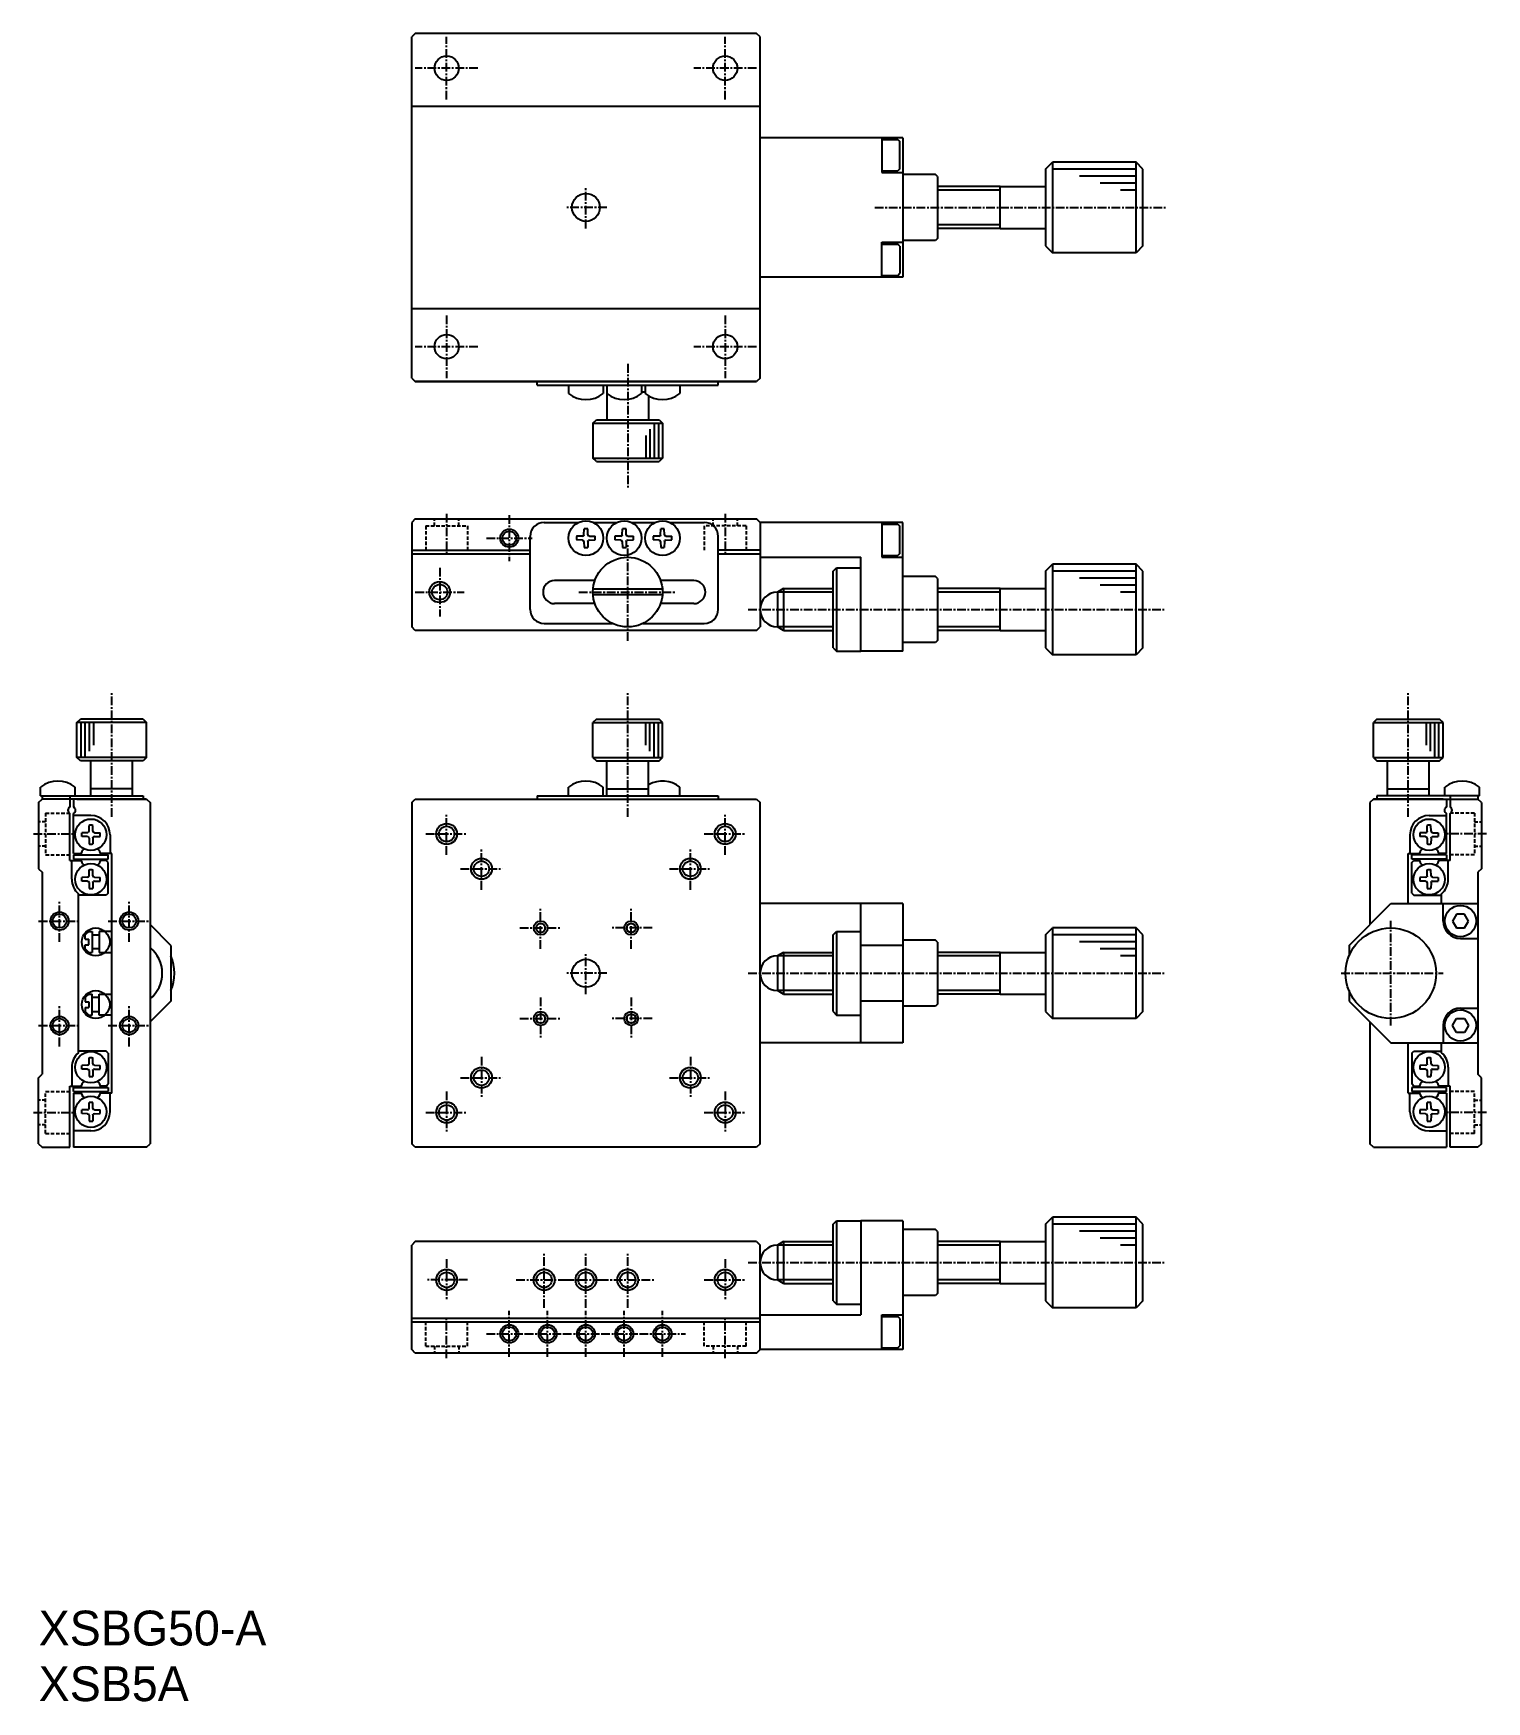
# Model space of a CAD drawing. Extents: x 61 to 270, y 44 to 284.
import ezdxf

# ---------------------------------------------------------------- set-up
doc = ezdxf.new("R2010")
doc.units = 0
doc.linetypes.add('CENTER', pattern=[2, 1.25, -0.25, 0.25, -0.25])
doc.linetypes.add('DASHED', pattern=[0.75, 0.5, -0.25])
doc.layers.get('0').update_dxf_attribs({"linetype": 'CONTINUOUS'})
for name, color, linetype in [('001', 7, 'CONTINUOUS'), ('003', 7, 'CONTINUOUS'), ('006', 7, 'CONTINUOUS'), ('008', 7, 'CONTINUOUS'), ('CENTER', 1, 'CENTER')]:
    doc.layers.add(name, color=color, linetype=linetype)

msp = doc.modelspace()

# ---------------------------------------------------------------- linework, layer by layer
at = {"color": 3, "linetype": 'CONTINUOUS'}
for p, q in [((219.61, 264.45), (207.61, 264.45)), ((200.11, 261.45), (191.11, 261.45)), ((219.61, 263.45), (211.49, 263.45)), ((219.61, 262.45), (214.44, 262.45)), ((219.61, 261.45), (217.37, 261.45)), ((200.11, 256.45), (191.11, 256.45)), ((141.61, 227.95), (151.61, 227.95)), ((150.41, 227.95), (150.41, 222.95)), ((151.01, 227.95), (151.01, 222.95)), ((149.21, 226.22), (149.21, 222.95)), ((149.81, 227.09), (149.81, 222.95)), ((141.61, 222.95), (151.61, 222.95)), ((219.61, 206.71), (207.61, 206.71)), ((176.11, 203.71), (168.11, 203.71)), ((200.11, 203.71), (191.11, 203.71)), ((219.61, 205.71), (211.49, 205.71)), ((219.61, 204.71), (214.44, 204.71)), ((219.61, 203.71), (217.37, 203.71)), ((176.11, 198.71), (168.11, 198.71)), ((200.11, 198.71), (191.11, 198.71)), ((77.52, 184.97), (67.52, 184.97)), ((68.12, 179.97), (68.12, 184.97)), ((68.72, 179.97), (68.72, 184.97)), ((69.32, 180.84), (69.32, 184.97)), ((69.92, 181.71), (69.92, 184.97)), ((141.61, 184.97), (151.61, 184.97)), ((149.21, 181.71), (149.21, 184.97)), ((149.81, 180.84), (149.81, 184.97)), ((150.41, 179.97), (150.41, 184.97)), ((151.01, 179.97), (151.01, 184.97)), ((253.7, 184.97), (263.7, 184.97)), ((261.3, 181.71), (261.3, 184.97)), ((261.9, 180.84), (261.9, 184.97)), ((262.5, 179.97), (262.5, 184.97)), ((263.1, 179.97), (263.1, 184.97)), ((77.52, 179.97), (67.52, 179.97)), ((141.61, 179.97), (151.61, 179.97)), ((253.7, 179.97), (263.7, 179.97)), ((219.61, 154.47), (207.61, 154.47)), ((219.61, 153.47), (211.49, 153.47)), ((176.11, 151.47), (168.11, 151.47)), ((200.11, 151.47), (191.11, 151.47)), ((219.61, 152.47), (214.44, 152.47)), ((219.61, 151.47), (217.37, 151.47)), ((176.11, 146.47), (168.11, 146.47)), ((200.11, 146.47), (191.11, 146.47)), ((219.61, 112.93), (207.61, 112.93)), ((219.61, 111.93), (211.49, 111.93)), ((219.61, 110.93), (214.44, 110.93)), ((176.11, 109.93), (168.11, 109.93)), ((200.11, 109.93), (191.11, 109.93)), ((219.61, 109.93), (217.37, 109.93)), ((176.11, 104.93), (168.11, 104.93)), ((200.11, 104.93), (191.11, 104.93))]:
    msp.add_line(p, q, dxfattribs=at)
at = {"color": 3, "linetype": 'DASHED'}
for p, q in [((118.86, 213.21), (118.86, 214.21)), ((122.36, 213.21), (122.36, 214.21)), ((158.86, 213.21), (158.86, 214.21)), ((162.36, 213.21), (162.36, 214.21)), ((117.61, 213.21), (117.61, 209.71)), ((117.61, 213.21), (123.61, 213.21)), ((123.61, 213.21), (123.61, 209.71)), ((157.61, 213.21), (157.61, 209.71)), ((163.61, 213.21), (157.61, 213.21)), ((163.61, 213.21), (163.61, 209.71)), ((63.02, 170.72), (62.02, 170.72)), ((63.02, 171.97), (63.02, 165.97)), ((63.02, 171.97), (66.52, 171.97)), ((268.2, 171.97), (264.8, 171.97)), ((268.2, 171.97), (268.2, 165.97)), ((268.2, 170.72), (269.2, 170.72)), ((63.02, 167.22), (62.02, 167.22)), ((63.02, 165.97), (66.52, 165.97)), ((268.2, 165.97), (264.7, 165.97)), ((268.2, 167.22), (269.2, 167.22)), ((63.02, 125.97), (63.02, 131.97)), ((63.02, 131.97), (66.52, 131.97)), ((268.2, 131.97), (264.7, 131.97)), ((268.2, 125.97), (268.2, 131.97)), ((63.02, 130.72), (62.02, 130.72)), ((268.2, 130.72), (269.2, 130.72)), ((63.02, 127.22), (62.02, 127.22)), ((268.2, 127.22), (269.2, 127.22)), ((63.02, 125.97), (66.52, 125.97)), ((268.2, 125.97), (264.7, 125.97)), ((117.61, 95.43), (117.61, 98.93)), ((123.61, 95.43), (123.61, 98.93)), ((157.61, 95.43), (157.61, 98.93)), ((163.61, 95.43), (163.61, 98.93)), ((117.61, 95.43), (123.61, 95.43)), ((118.86, 95.43), (118.86, 94.43)), ((122.36, 95.43), (122.36, 94.43)), ((163.61, 95.43), (157.61, 95.43)), ((158.86, 95.43), (158.86, 94.43)), ((162.36, 95.43), (162.36, 94.43))]:
    msp.add_line(p, q, dxfattribs=at)
at = {"color": 3, "linetype": 'CONTINUOUS'}
for centre, radius in [((129.61, 211.46), 1.3), ((119.61, 203.71), 1.5), ((120.61, 168.97), 1.5), ((160.61, 168.97), 1.5), ((125.61, 163.97), 1.5), ((155.61, 163.97), 1.5), ((65.02, 156.47), 1.3), ((75.02, 156.47), 1.3), ((134.11, 155.47), 1), ((147.11, 155.47), 1), ((70.22, 153.47), 2), ((70.22, 144.47), 2), ((65.02, 141.47), 1.3), ((75.02, 141.47), 1.3), ((134.11, 142.47), 1), ((147.11, 142.47), 1), ((125.61, 133.97), 1.5), ((155.61, 133.97), 1.5), ((120.61, 128.97), 1.5), ((160.61, 128.97), 1.5), ((120.61, 104.93), 1.5), ((134.61, 104.93), 1.5), ((140.61, 104.93), 1.5), ((146.61, 104.93), 1.5), ((160.61, 104.93), 1.5), ((129.61, 97.18), 1.3), ((135.11, 97.18), 1.3), ((140.61, 97.18), 1.3), ((146.11, 97.18), 1.3), ((151.61, 97.18), 1.3), ((129.61, 97.18), 1), ((135.11, 97.18), 1), ((140.61, 97.18), 1), ((146.11, 97.18), 1), ((151.61, 97.18), 1)]:
    msp.add_circle(centre, radius, dxfattribs=at)
at = {"layer": '001'}
for p, q in [((116.11, 283.95), (115.61, 283.45)), ((115.61, 234.45), (115.61, 283.45)), ((165.11, 283.95), (116.11, 283.95)), ((165.61, 283.45), (165.11, 283.95)), ((165.61, 234.45), (165.61, 283.45)), ((165.61, 273.45), (115.61, 273.45)), ((186.11, 268.95), (165.61, 268.95)), ((183.11, 268.95), (183.11, 263.95)), ((183.11, 268.7), (185.41, 268.7)), ((185.41, 268.7), (185.71, 268.4)), ((185.71, 264.5), (185.71, 268.4)), ((186.11, 268.95), (186.11, 248.95)), ((183.11, 264.2), (185.41, 264.2)), ((183.11, 263.95), (186.11, 263.95)), ((185.71, 264.5), (185.41, 264.2)), ((190.81, 263.7), (186.11, 263.7)), ((191.11, 263.4), (190.81, 263.7)), ((206.61, 264.45), (207.61, 265.45)), ((206.61, 264.45), (206.61, 253.45)), ((219.61, 265.45), (207.61, 265.45)), ((207.61, 265.45), (207.61, 252.45)), ((219.61, 252.45), (219.61, 265.45)), ((220.61, 264.45), (219.61, 265.45)), ((220.61, 253.45), (220.61, 264.45)), ((191.11, 263.4), (191.11, 254.5)), ((200.11, 261.95), (191.11, 261.95)), ((200.11, 255.95), (200.11, 261.95)), ((200.11, 261.95), (206.61, 261.95)), ((190.81, 254.2), (186.11, 254.2)), ((191.11, 254.5), (190.81, 254.2)), ((200.11, 255.95), (191.11, 255.95)), ((200.11, 255.95), (206.61, 255.95)), ((183.11, 248.95), (183.11, 253.95)), ((183.11, 253.95), (186.11, 253.95)), ((183.11, 253.7), (185.41, 253.7)), ((185.71, 253.4), (185.41, 253.7)), ((185.71, 253.4), (185.71, 249.5)), ((206.61, 253.45), (207.61, 252.45)), ((219.61, 252.45), (207.61, 252.45)), ((220.61, 253.45), (219.61, 252.45)), ((183.11, 249.2), (185.41, 249.2)), ((185.41, 249.2), (185.71, 249.5)), ((186.11, 248.95), (165.61, 248.95)), ((115.61, 244.45), (165.61, 244.45)), ((115.61, 234.45), (116.11, 233.95)), ((165.11, 233.95), (116.11, 233.95)), ((116.11, 233.95), (165.11, 233.95)), ((133.61, 233.45), (133.61, 233.95)), ((138.11, 233.45), (138.11, 232.23)), ((143.11, 233.45), (143.11, 232.23)), ((143.61, 233.45), (143.61, 232.23)), ((148.61, 233.45), (148.61, 232.23)), ((149.11, 233.45), (149.11, 232.23)), ((154.11, 233.45), (154.11, 232.23)), ((165.61, 234.45), (165.11, 233.95)), ((116.11, 214.21), (115.61, 213.71)), ((116.11, 214.21), (115.61, 213.71)), ((115.61, 213.71), (115.61, 198.71)), ((134.61, 213.71), (139.52, 213.71)), ((135.61, 213.71), (139.52, 213.71)), ((141.7, 213.71), (145.02, 213.71)), ((147.2, 213.71), (150.52, 213.71)), ((152.7, 213.71), (157.61, 213.71)), ((165.61, 213.71), (165.11, 214.21)), ((186.11, 213.71), (165.61, 213.71)), ((165.61, 213.71), (165.61, 198.71)), ((183.11, 213.71), (183.11, 208.71)), ((183.11, 213.46), (185.41, 213.46)), ((185.41, 213.46), (185.71, 213.16)), ((186.11, 195.21), (186.11, 213.71)), ((132.61, 201.21), (132.61, 211.71)), ((140.11, 211.73), (139.28, 211.72)), ((140.11, 211.19), (139.28, 211.2)), ((140.11, 211.73), (140.27, 211.81)), ((140.11, 211.19), (140.27, 211.11)), ((140.33, 211.94), (140.27, 211.81)), ((140.33, 210.98), (140.27, 211.11)), ((140.33, 211.94), (140.35, 212.78)), ((140.33, 210.98), (140.35, 210.13)), ((140.88, 211.94), (140.87, 212.78)), ((140.88, 210.98), (140.87, 210.13)), ((140.88, 211.94), (140.94, 211.81)), ((140.88, 210.98), (140.94, 211.11)), ((141.11, 211.73), (140.94, 211.81)), ((141.11, 211.19), (140.94, 211.11)), ((141.11, 211.73), (141.93, 211.72)), ((141.11, 211.19), (141.93, 211.2)), ((145.61, 211.73), (144.78, 211.72)), ((145.61, 211.19), (144.78, 211.2)), ((145.61, 211.73), (145.77, 211.81)), ((145.61, 211.19), (145.77, 211.11)), ((145.83, 211.94), (145.77, 211.81)), ((145.83, 210.98), (145.77, 211.11)), ((145.83, 211.94), (145.85, 212.78)), ((145.83, 210.98), (145.85, 210.13)), ((146.38, 211.94), (146.37, 212.78)), ((146.38, 210.98), (146.37, 210.13)), ((146.38, 211.94), (146.44, 211.81)), ((146.38, 210.98), (146.44, 211.11)), ((146.61, 211.73), (146.44, 211.81)), ((146.61, 211.19), (146.44, 211.11)), ((146.61, 211.73), (147.43, 211.72)), ((146.61, 211.19), (147.43, 211.2)), ((151.11, 211.73), (150.28, 211.72)), ((151.11, 211.19), (150.28, 211.2)), ((151.11, 211.73), (151.27, 211.81)), ((151.11, 211.19), (151.27, 211.11)), ((151.33, 211.94), (151.27, 211.81)), ((151.33, 210.98), (151.27, 211.11)), ((151.33, 211.94), (151.35, 212.78)), ((151.33, 210.98), (151.35, 210.13)), ((151.88, 211.94), (151.87, 212.78)), ((151.88, 210.98), (151.87, 210.13)), ((151.88, 211.94), (151.94, 211.81)), ((151.88, 210.98), (151.94, 211.11)), ((152.11, 211.73), (151.94, 211.81)), ((152.11, 211.19), (151.94, 211.11)), ((152.11, 211.73), (152.93, 211.72)), ((152.11, 211.19), (152.93, 211.2)), ((159.61, 201.21), (159.61, 211.71)), ((185.71, 209.26), (185.71, 213.16)), ((115.61, 209.71), (132.61, 209.71)), ((115.61, 209.21), (132.61, 209.21)), ((165.61, 209.71), (159.61, 209.71)), ((159.61, 209.21), (165.61, 209.21)), ((165.61, 208.71), (180.11, 208.71)), ((180.11, 195.21), (180.11, 208.71)), ((183.11, 208.96), (185.41, 208.96)), ((183.11, 208.71), (186.11, 208.71)), ((185.71, 209.26), (185.41, 208.96)), ((176.11, 206.71), (176.61, 207.21)), ((176.11, 195.71), (176.11, 206.71)), ((176.61, 207.21), (176.61, 195.21)), ((176.61, 207.21), (180.11, 207.21)), ((206.61, 206.71), (207.61, 207.71)), ((206.61, 206.71), (206.61, 195.71)), ((219.61, 207.71), (207.61, 207.71)), ((207.61, 207.71), (207.61, 194.71)), ((219.61, 194.71), (219.61, 207.71)), ((220.61, 206.71), (219.61, 207.71)), ((220.61, 195.71), (220.61, 206.71)), ((141.96, 205.36), (136.11, 205.36)), ((151.59, 204.11), (141.63, 204.11)), ((156.11, 205.36), (151.25, 205.36)), ((168.98, 204.21), (168.11, 203.71)), ((168.11, 203.71), (168.11, 198.71)), ((168.98, 204.21), (168.98, 198.21)), ((168.98, 204.21), (176.11, 204.21)), ((190.81, 205.96), (186.11, 205.96)), ((191.11, 205.66), (190.81, 205.96)), ((191.11, 205.66), (191.11, 196.76)), ((200.11, 204.21), (191.11, 204.21)), ((200.11, 198.21), (200.11, 204.21)), ((200.11, 204.21), (206.61, 204.21)), ((141.82, 202.06), (136.11, 202.06)), ((151.59, 203.31), (141.63, 203.31)), ((156.11, 202.06), (151.39, 202.06)), ((134.61, 199.21), (144.43, 199.21)), ((148.79, 199.21), (157.61, 199.21)), ((116.11, 198.21), (115.61, 198.71)), ((165.11, 198.21), (116.11, 198.21)), ((165.11, 198.21), (165.61, 198.71)), ((168.98, 198.21), (168.11, 198.71)), ((168.98, 198.21), (176.11, 198.21)), ((191.11, 196.76), (190.81, 196.46)), ((200.11, 198.21), (191.11, 198.21)), ((200.11, 198.21), (206.61, 198.21)), ((176.11, 195.71), (176.61, 195.21)), ((176.61, 195.21), (180.11, 195.21)), ((186.11, 195.21), (180.11, 195.21)), ((190.81, 196.46), (186.11, 196.46)), ((206.61, 195.71), (207.61, 194.71)), ((219.61, 194.71), (207.61, 194.71)), ((220.61, 195.71), (219.61, 194.71)), ((62.27, 174.47), (62.27, 175.7)), ((67.27, 174.47), (67.27, 175.7)), ((138.11, 174.47), (138.11, 175.7)), ((143.11, 174.47), (143.11, 175.7)), ((154.11, 174.47), (154.11, 175.7)), ((263.95, 174.47), (263.95, 175.7)), ((268.95, 174.47), (268.95, 175.7)), ((62.27, 174.47), (77.02, 174.47)), ((62.52, 174.47), (62.52, 173.97)), ((77.52, 173.97), (66.52, 173.97)), ((67.02, 173.97), (67.02, 172.83)), ((67.52, 173.97), (77.52, 173.97)), ((77.02, 174.47), (77.02, 173.97)), ((77.52, 173.97), (78.02, 173.47)), ((78.02, 173.47), (78.02, 124.47)), ((115.61, 173.47), (116.11, 173.97)), ((115.61, 173.47), (115.61, 124.47)), ((116.11, 173.97), (165.11, 173.97)), ((133.61, 174.47), (133.61, 173.97)), ((165.11, 173.97), (165.61, 173.47)), ((165.61, 124.47), (165.61, 173.47)), ((253.7, 173.97), (253.2, 173.47)), ((253.2, 173.47), (253.2, 155.97)), ((253.7, 173.97), (264.7, 173.97)), ((263.7, 173.97), (253.7, 173.97)), ((268.95, 174.47), (254.2, 174.47)), ((254.2, 174.47), (254.2, 173.97)), ((264.2, 173.97), (264.2, 172.83)), ((268.7, 174.47), (268.7, 173.97)), ((67.02, 166.17), (67.02, 171.92)), ((69.52, 171.62), (67.02, 171.62)), ((69.25, 169.36), (69.26, 170.2)), ((69.8, 169.36), (69.78, 170.2)), ((261.42, 169.36), (261.44, 170.2)), ((261.7, 171.62), (264.2, 171.62)), ((261.97, 169.36), (261.96, 170.2)), ((264.2, 166.17), (264.2, 171.92)), ((69.02, 169.15), (68.2, 169.13)), ((69.02, 168.6), (68.2, 168.61)), ((69.02, 169.15), (69.19, 169.22)), ((69.02, 168.6), (69.19, 168.53)), ((69.25, 169.36), (69.19, 169.22)), ((69.25, 168.39), (69.19, 168.53)), ((69.25, 168.39), (69.26, 167.55)), ((69.8, 168.39), (69.78, 167.55)), ((69.8, 169.36), (69.86, 169.22)), ((69.8, 168.39), (69.86, 168.53)), ((70.02, 169.15), (69.86, 169.22)), ((70.02, 168.6), (69.86, 168.53)), ((70.02, 169.15), (70.85, 169.13)), ((70.02, 168.6), (70.85, 168.61)), ((72.27, 168.87), (72.27, 166.17)), ((258.95, 168.87), (258.95, 166.17)), ((261.2, 169.15), (260.37, 169.13)), ((261.2, 168.6), (260.37, 168.61)), ((261.2, 169.15), (261.36, 169.22)), ((261.2, 168.6), (261.36, 168.53)), ((261.42, 169.36), (261.36, 169.22)), ((261.42, 168.39), (261.36, 168.53)), ((261.42, 168.39), (261.44, 167.55)), ((261.97, 168.39), (261.96, 167.55)), ((261.97, 169.36), (262.03, 169.22)), ((261.97, 168.39), (262.03, 168.53)), ((262.2, 169.15), (262.03, 169.22)), ((262.2, 168.6), (262.03, 168.53)), ((262.2, 169.15), (263.02, 169.13)), ((262.2, 168.6), (263.02, 168.61)), ((67.02, 165.97), (72.02, 165.97)), ((67.02, 165.97), (67.02, 165.37)), ((67.02, 165.37), (72.02, 165.37)), ((72.02, 165.37), (72.02, 165.97)), ((264.2, 165.97), (259.2, 165.97)), ((259.2, 165.37), (259.2, 165.97)), ((264.2, 165.37), (259.2, 165.37)), ((264.2, 165.97), (264.2, 165.37)), ((62.02, 163.97), (62.52, 163.47)), ((62.52, 163.47), (62.52, 134.47)), ((66.77, 162.47), (66.77, 165.17)), ((69.25, 162.96), (69.19, 162.82)), ((69.25, 162.96), (69.26, 163.8)), ((69.8, 162.96), (69.78, 163.8)), ((69.8, 162.96), (69.86, 162.82)), ((261.42, 162.96), (261.36, 162.82)), ((261.42, 162.96), (261.44, 163.8)), ((261.97, 162.96), (261.96, 163.8)), ((261.97, 162.96), (262.03, 162.82)), ((264.45, 162.47), (264.45, 165.17)), ((269.2, 163.97), (268.7, 163.47)), ((268.7, 163.47), (268.7, 134.47)), ((69.02, 162.75), (68.2, 162.73)), ((69.02, 162.2), (68.2, 162.21)), ((69.02, 162.75), (69.19, 162.82)), ((69.02, 162.2), (69.19, 162.13)), ((69.25, 161.99), (69.19, 162.13)), ((69.25, 161.99), (69.26, 161.15)), ((69.8, 161.99), (69.78, 161.15)), ((69.8, 161.99), (69.86, 162.13)), ((70.02, 162.75), (69.86, 162.82)), ((70.02, 162.2), (69.86, 162.13)), ((70.02, 162.75), (70.85, 162.73)), ((70.02, 162.2), (70.85, 162.21)), ((261.2, 162.75), (260.37, 162.73)), ((261.2, 162.2), (260.37, 162.21)), ((261.2, 162.75), (261.36, 162.82)), ((261.2, 162.2), (261.36, 162.13)), ((261.42, 161.99), (261.36, 162.13)), ((261.42, 161.99), (261.44, 161.15)), ((261.97, 161.99), (261.96, 161.15)), ((261.97, 161.99), (262.03, 162.13)), ((262.2, 162.75), (262.03, 162.82)), ((262.2, 162.2), (262.03, 162.13)), ((262.2, 162.75), (263.02, 162.73)), ((262.2, 162.2), (263.02, 162.21)), ((71.72, 160.17), (67.72, 160.17)), ((72.02, 160.47), (71.72, 160.17)), ((75.02, 158.97), (75.02, 158.97)), ((186.11, 158.97), (165.61, 158.97)), ((180.11, 138.97), (180.11, 158.97)), ((186.11, 158.97), (186.11, 138.97)), ((250.2, 152.97), (256.2, 158.97)), ((256.2, 158.97), (268.7, 158.97)), ((259.2, 160.47), (259.5, 160.17)), ((259.5, 160.17), (263.5, 160.17)), ((263.7, 156.47), (263.7, 158.97)), ((81.02, 152.97), (78.02, 155.97)), ((265.62, 157.47), (265.04, 156.47)), ((265.04, 156.47), (265.62, 155.47)), ((266.77, 157.47), (265.62, 157.47)), ((267.35, 156.47), (266.77, 157.47)), ((266.77, 155.47), (267.35, 156.47)), ((176.11, 154.47), (176.61, 154.97)), ((176.11, 143.47), (176.11, 154.47)), ((176.61, 154.97), (176.61, 142.97)), ((176.61, 154.97), (180.11, 154.97)), ((190.81, 153.72), (186.11, 153.72)), ((191.11, 153.42), (190.81, 153.72)), ((191.11, 153.42), (191.11, 144.52)), ((206.61, 154.47), (207.61, 155.47)), ((206.61, 154.47), (206.61, 143.47)), ((219.61, 155.47), (207.61, 155.47)), ((207.61, 155.47), (207.61, 142.47)), ((219.61, 142.47), (219.61, 155.47)), ((220.61, 154.47), (219.61, 155.47)), ((220.61, 143.47), (220.61, 154.47)), ((265.62, 155.47), (266.77, 155.47)), ((266.2, 153.97), (268.7, 153.97)), ((81.02, 152.97), (81.02, 144.97)), ((168.98, 151.97), (168.11, 151.47)), ((168.11, 151.47), (168.11, 146.47)), ((168.98, 151.97), (168.98, 145.97)), ((168.98, 151.97), (176.11, 151.97)), ((186.11, 152.97), (180.11, 152.97)), ((200.11, 151.97), (191.11, 151.97)), ((200.11, 145.97), (200.11, 151.97)), ((200.11, 151.97), (206.61, 151.97)), ((250.2, 152.97), (250.2, 151.47)), ((168.98, 145.97), (168.11, 146.47)), ((250.2, 146.47), (250.2, 144.97)), ((81.02, 144.97), (78.02, 141.97)), ((168.98, 145.97), (176.11, 145.97)), ((186.11, 144.97), (180.11, 144.97)), ((190.81, 144.22), (186.11, 144.22)), ((191.11, 144.52), (190.81, 144.22)), ((200.11, 145.97), (191.11, 145.97)), ((200.11, 145.97), (206.61, 145.97)), ((250.2, 144.97), (256.2, 138.97)), ((266.2, 143.97), (268.7, 143.97)), ((176.11, 143.47), (176.61, 142.97)), ((176.61, 142.97), (180.11, 142.97)), ((206.61, 143.47), (207.61, 142.47)), ((219.61, 142.47), (207.61, 142.47)), ((220.61, 143.47), (219.61, 142.47)), ((253.2, 141.97), (253.2, 124.47)), ((263.7, 141.47), (263.7, 138.97)), ((265.04, 141.47), (265.62, 142.47)), ((265.62, 140.47), (265.04, 141.47)), ((265.62, 142.47), (266.77, 142.47)), ((266.77, 142.47), (267.35, 141.47)), ((267.35, 141.47), (266.77, 140.47)), ((75.02, 138.97), (75.02, 138.97)), ((186.11, 138.97), (165.61, 138.97)), ((256.2, 138.97), (268.7, 138.97)), ((266.77, 140.47), (265.62, 140.47)), ((71.72, 137.77), (67.72, 137.77)), ((69.25, 135.96), (69.26, 136.8)), ((69.8, 135.96), (69.78, 136.8)), ((259.5, 137.77), (263.5, 137.77)), ((261.42, 135.96), (261.44, 136.8)), ((261.97, 135.96), (261.96, 136.8)), ((62.02, 133.97), (62.52, 134.47)), ((66.77, 135.47), (66.77, 132.77)), ((69.02, 135.75), (68.2, 135.73)), ((69.02, 135.2), (68.2, 135.21)), ((69.02, 135.75), (69.19, 135.82)), ((69.02, 135.2), (69.19, 135.13)), ((69.25, 135.96), (69.19, 135.82)), ((69.25, 134.99), (69.19, 135.13)), ((69.25, 134.99), (69.26, 134.15)), ((69.8, 134.99), (69.78, 134.15)), ((69.8, 135.96), (69.86, 135.82)), ((69.8, 134.99), (69.86, 135.13)), ((70.02, 135.75), (69.86, 135.82)), ((70.02, 135.2), (69.86, 135.13)), ((70.02, 135.75), (70.85, 135.73)), ((70.02, 135.2), (70.85, 135.21)), ((261.2, 135.75), (260.37, 135.73)), ((261.2, 135.2), (260.37, 135.21)), ((261.2, 135.75), (261.36, 135.82)), ((261.2, 135.2), (261.36, 135.13)), ((261.42, 135.96), (261.36, 135.82)), ((261.42, 134.99), (261.36, 135.13)), ((261.42, 134.99), (261.44, 134.15)), ((261.97, 134.99), (261.96, 134.15)), ((261.97, 135.96), (262.03, 135.82)), ((261.97, 134.99), (262.03, 135.13)), ((262.2, 135.75), (262.03, 135.82)), ((262.2, 135.2), (262.03, 135.13)), ((262.2, 135.75), (263.02, 135.73)), ((262.2, 135.2), (263.02, 135.21)), ((264.45, 135.47), (264.45, 132.77)), ((269.2, 133.97), (268.7, 134.47)), ((67.02, 132.57), (72.02, 132.57)), ((67.02, 131.97), (67.02, 132.57)), ((67.02, 131.97), (72.02, 131.97)), ((67.02, 131.77), (67.02, 123.97)), ((72.02, 132.57), (72.02, 131.97)), ((72.27, 129.07), (72.27, 131.77)), ((258.95, 129.07), (258.95, 131.77)), ((264.2, 132.57), (259.2, 132.57)), ((259.2, 132.57), (259.2, 131.97)), ((264.2, 131.97), (259.2, 131.97)), ((264.2, 131.97), (264.2, 132.57)), ((264.2, 131.77), (264.2, 123.97)), ((69.02, 129.35), (69.19, 129.42)), ((69.25, 129.56), (69.19, 129.42)), ((69.25, 129.56), (69.26, 130.4)), ((69.8, 129.56), (69.78, 130.4)), ((69.8, 129.56), (69.86, 129.42)), ((70.02, 129.35), (69.86, 129.42)), ((261.2, 129.35), (261.36, 129.42)), ((261.42, 129.56), (261.36, 129.42)), ((261.42, 129.56), (261.44, 130.4)), ((261.97, 129.56), (261.96, 130.4)), ((261.97, 129.56), (262.03, 129.42)), ((262.2, 129.35), (262.03, 129.42)), ((69.02, 129.35), (68.2, 129.33)), ((69.02, 128.8), (68.2, 128.81)), ((69.02, 128.8), (69.19, 128.73)), ((69.25, 128.59), (69.19, 128.73)), ((69.25, 128.59), (69.26, 127.75)), ((69.8, 128.59), (69.78, 127.75)), ((69.8, 128.59), (69.86, 128.73)), ((70.02, 128.8), (69.86, 128.73)), ((70.02, 129.35), (70.85, 129.33)), ((70.02, 128.8), (70.85, 128.81)), ((261.2, 129.35), (260.37, 129.33)), ((261.2, 128.8), (260.37, 128.81)), ((261.2, 128.8), (261.36, 128.73)), ((261.42, 128.59), (261.36, 128.73)), ((261.42, 128.59), (261.44, 127.75)), ((261.97, 128.59), (261.96, 127.75)), ((261.97, 128.59), (262.03, 128.73)), ((262.2, 128.8), (262.03, 128.73)), ((262.2, 129.35), (263.02, 129.33)), ((262.2, 128.8), (263.02, 128.81)), ((69.52, 126.32), (67.02, 126.32)), ((261.7, 126.32), (264.2, 126.32)), ((77.52, 123.97), (67.02, 123.97)), ((77.52, 123.97), (78.02, 124.47)), ((116.11, 123.97), (115.61, 124.47)), ((165.11, 123.97), (116.11, 123.97)), ((165.61, 124.47), (165.11, 123.97)), ((253.7, 123.97), (253.2, 124.47)), ((253.7, 123.97), (264.2, 123.97)), ((176.11, 112.93), (176.61, 113.43)), ((176.11, 101.93), (176.11, 112.93)), ((176.61, 113.43), (176.61, 101.43)), ((176.61, 113.43), (180.11, 113.43)), ((180.11, 113.43), (180.11, 99.93)), ((186.11, 113.43), (180.11, 113.43)), ((186.11, 113.43), (186.11, 94.93)), ((206.61, 112.93), (207.61, 113.93)), ((206.61, 112.93), (206.61, 101.93)), ((219.61, 113.93), (207.61, 113.93)), ((207.61, 113.93), (207.61, 100.93)), ((219.61, 100.93), (219.61, 113.93)), ((220.61, 112.93), (219.61, 113.93)), ((220.61, 101.93), (220.61, 112.93)), ((116.11, 110.43), (115.61, 109.93)), ((165.11, 110.43), (116.11, 110.43)), ((165.11, 110.43), (165.61, 109.93)), ((168.98, 110.43), (168.11, 109.93)), ((168.98, 110.43), (168.98, 104.43)), ((168.98, 110.43), (176.11, 110.43)), ((190.81, 112.18), (186.11, 112.18)), ((191.11, 111.88), (190.81, 112.18)), ((191.11, 111.88), (191.11, 102.98)), ((200.11, 110.43), (191.11, 110.43)), ((200.11, 104.43), (200.11, 110.43)), ((200.11, 110.43), (206.61, 110.43)), ((115.61, 94.93), (115.61, 109.93)), ((165.61, 94.93), (165.61, 109.93)), ((168.11, 109.93), (168.11, 104.93)), ((168.98, 104.43), (168.11, 104.93)), ((168.98, 104.43), (176.11, 104.43)), ((200.11, 104.43), (191.11, 104.43)), ((200.11, 104.43), (206.61, 104.43)), ((176.11, 101.93), (176.61, 101.43)), ((176.61, 101.43), (180.11, 101.43)), ((190.81, 102.68), (186.11, 102.68)), ((191.11, 102.98), (190.81, 102.68)), ((206.61, 101.93), (207.61, 100.93)), ((219.61, 100.93), (207.61, 100.93)), ((220.61, 101.93), (219.61, 100.93)), ((115.61, 99.43), (165.61, 99.43)), ((115.61, 98.93), (165.61, 98.93)), ((165.61, 99.93), (180.11, 99.93)), ((183.11, 94.93), (183.11, 99.93)), ((183.11, 99.93), (186.11, 99.93)), ((183.11, 99.68), (185.41, 99.68)), ((185.71, 99.38), (185.41, 99.68)), ((185.71, 99.38), (185.71, 95.48)), ((116.11, 94.43), (115.61, 94.93)), ((116.11, 94.43), (115.61, 94.93)), ((165.61, 94.93), (165.11, 94.43)), ((186.11, 94.93), (165.61, 94.93)), ((183.11, 95.18), (185.41, 95.18)), ((185.41, 95.18), (185.71, 95.48))]:
    msp.add_line(p, q, dxfattribs=at)
for centre, radius in [((120.61, 278.95), 1.75), ((160.61, 278.95), 1.75), ((140.61, 258.95), 2), ((120.61, 238.95), 1.75), ((160.61, 238.95), 1.75), ((140.61, 211.46), 2.5), ((146.11, 211.46), 2.5), ((151.61, 211.46), 2.5), ((129.61, 211.46), 1), ((146.61, 203.71), 5), ((119.61, 203.71), 1.1), ((69.52, 168.87), 2.25), ((261.7, 168.87), 2.25), ((120.61, 168.97), 1.1), ((160.61, 168.97), 1.1), ((69.52, 162.47), 2.25), ((125.61, 163.97), 1.1), ((155.61, 163.97), 1.1), ((261.7, 162.47), 2.25), ((266.2, 156.47), 2.25), ((65.02, 156.47), 1), ((75.02, 156.47), 1), ((134.11, 155.47), 0.65), ((147.11, 155.47), 0.65), ((256.2, 148.97), 6.5), ((140.61, 148.97), 2), ((65.02, 141.47), 1), ((75.02, 141.47), 1), ((134.11, 142.47), 0.65), ((147.11, 142.47), 0.65), ((266.2, 141.47), 2.25), ((69.52, 135.47), 2.25), ((261.7, 135.47), 2.25), ((125.61, 133.97), 1.1), ((155.61, 133.97), 1.1), ((69.52, 129.07), 2.25), ((120.61, 128.97), 1.1), ((160.61, 128.97), 1.1), ((261.7, 129.07), 2.25), ((120.61, 104.93), 1.1), ((134.61, 104.93), 1.1), ((140.61, 104.93), 1.1), ((146.61, 104.93), 1.1), ((160.61, 104.93), 1.1)]:
    msp.add_circle(centre, radius, dxfattribs=at)
for centre, radius, start, end in [((140.61, 235.35), 4, 231.3178, 308.6822), ((146.11, 235.35), 4, 231.3178, 308.6822), ((151.61, 235.35), 4, 231.3178, 308.6822), ((134.61, 211.71), 2, 90, 180), ((157.61, 211.71), 2, 0, 90), ((140.61, 211.46), 1.35, 168.8959, 191.1041), ((140.61, 211.46), 1.35, 78.8959, 101.1041), ((140.61, 211.46), 1.35, 348.8959, 11.1041), ((146.11, 211.46), 1.35, 168.8959, 191.1041), ((146.11, 211.46), 1.35, 78.8959, 101.1041), ((146.11, 211.46), 1.35, 348.8959, 11.1041), ((151.61, 211.46), 1.35, 168.8959, 191.1041), ((151.61, 211.46), 1.35, 78.8959, 101.1041), ((151.61, 211.46), 1.35, 348.8959, 11.1041), ((140.61, 211.46), 1.35, 258.8959, 281.1041), ((146.11, 211.46), 1.35, 258.8959, 281.1041), ((151.61, 211.46), 1.35, 258.8959, 281.1041), ((136.11, 203.71), 1.65, 90, 270), ((156.11, 203.71), 1.65, 270, 90), ((168.11, 201.21), 2.5, 90, 270), ((134.61, 201.21), 2, 180, 270), ((157.61, 201.21), 2, 270, 0), ((64.77, 172.57), 4, 51.3178, 128.6822), ((140.61, 172.57), 4, 51.3178, 128.6822), ((151.61, 172.57), 4, 51.3178, 120), ((266.45, 172.57), 4, 51.3178, 128.6822), ((66.72, 172.37), 0.5, 113.5782, 246.4218), ((66.82, 172.37), 0.5, 293.5782, 66.4218), ((264.4, 172.37), 0.5, 113.5782, 246.4218), ((264.5, 172.37), 0.5, 293.5782, 66.4218), ((69.52, 168.87), 1.35, 78.8959, 101.1041), ((69.52, 168.87), 2.75, 0, 90), ((261.7, 168.87), 2.75, 90, 180), ((261.7, 168.87), 1.35, 78.8959, 101.1041), ((69.52, 168.87), 1.35, 168.8959, 191.1041), ((69.52, 168.87), 1.35, 348.8959, 11.1041), ((261.7, 168.87), 1.35, 168.8959, 191.1041), ((261.7, 168.87), 1.35, 348.8959, 11.1041), ((69.52, 165.67), 1.5, 129.3129, 168.463), ((69.52, 165.67), 1.5, 191.537, 230.6871), ((69.52, 168.87), 1.35, 258.8959, 281.1041), ((69.52, 165.67), 1.5, 11.537, 50.6871), ((69.52, 165.67), 1.5, 309.3129, 348.463), ((261.7, 165.67), 1.5, 129.3129, 168.463), ((261.7, 165.67), 1.5, 191.537, 230.6871), ((261.7, 168.87), 1.35, 258.8959, 281.1041), ((261.7, 165.67), 1.5, 11.537, 50.6871), ((261.7, 165.67), 1.5, 309.3129, 348.463), ((69.52, 162.47), 1.35, 78.8959, 101.1041), ((261.7, 162.47), 1.35, 78.8959, 101.1041), ((69.52, 162.47), 2.75, 180, 229.1149), ((69.52, 162.47), 1.35, 168.8959, 191.1041), ((69.52, 162.47), 1.35, 258.8959, 281.1041), ((69.52, 162.47), 1.35, 348.8959, 11.1041), ((261.7, 162.47), 1.35, 168.8959, 191.1041), ((261.7, 162.47), 1.35, 258.8959, 281.1041), ((261.7, 162.47), 1.35, 348.8959, 11.1041), ((261.7, 162.47), 2.75, 310.8851, 0), ((266.2, 156.47), 2.5, 180, 270), ((75.02, 148.97), 4.75, 309.1667, 50.8333), ((75.02, 148.97), 6.5, 337.3801, 22.6199), ((168.11, 148.97), 2.5, 90, 270), ((266.2, 141.47), 2.5, 90, 180), ((69.52, 135.47), 2.75, 130.8851, 180), ((69.52, 135.47), 1.35, 78.8959, 101.1041), ((261.7, 135.47), 1.35, 78.8959, 101.1041), ((261.7, 135.47), 2.75, 0, 49.1149), ((69.52, 135.47), 1.35, 168.8959, 191.1041), ((69.52, 135.47), 1.35, 348.8959, 11.1041), ((261.7, 135.47), 1.35, 168.8959, 191.1041), ((261.7, 135.47), 1.35, 348.8959, 11.1041), ((69.52, 132.27), 1.5, 129.3129, 168.463), ((69.52, 132.27), 1.5, 191.537, 230.6872), ((69.52, 135.47), 1.35, 258.8959, 281.1041), ((69.52, 132.27), 1.5, 11.537, 50.6871), ((69.52, 132.27), 1.5, 309.3129, 348.463), ((261.7, 132.27), 1.5, 129.3129, 168.463), ((261.7, 132.27), 1.5, 191.537, 230.6871), ((261.7, 135.47), 1.35, 258.8959, 281.1041), ((261.7, 132.27), 1.5, 11.537, 50.6871), ((261.7, 132.27), 1.5, 309.3128, 348.463), ((69.52, 129.07), 1.35, 78.8959, 101.1041), ((261.7, 129.07), 1.35, 78.8959, 101.1041), ((69.52, 129.07), 1.35, 168.8959, 191.1041), ((69.52, 129.07), 1.35, 258.8959, 281.1041), ((69.52, 129.07), 2.75, 270, 0), ((69.52, 129.07), 1.35, 348.8959, 11.1041), ((261.7, 129.07), 2.75, 180, 270), ((261.7, 129.07), 1.35, 168.8959, 191.1041), ((261.7, 129.07), 1.35, 258.8959, 281.1041), ((261.7, 129.07), 1.35, 348.8959, 11.1041), ((168.11, 107.43), 2.5, 90, 270)]:
    msp.add_arc(centre, radius, start, end, dxfattribs=at)
at = {"layer": '003'}
for p, q in [((116.11, 214.21), (165.09, 214.21)), ((165.11, 214.21), (165.61, 213.71)), ((62.02, 173.47), (62.52, 173.97)), ((62.02, 173.47), (62.02, 163.97)), ((66.52, 173.97), (62.52, 173.97)), ((66.52, 174.47), (66.52, 172.83)), ((264.7, 174.47), (264.7, 172.83)), ((264.7, 173.97), (268.7, 173.97)), ((269.2, 173.47), (268.7, 173.97)), ((269.2, 173.47), (269.2, 163.97)), ((66.52, 165.17), (66.52, 171.92)), ((264.7, 165.17), (264.7, 171.92)), ((67.02, 166.17), (68.11, 166.17)), ((72.52, 166.17), (70.94, 166.17)), ((258.7, 166.17), (260.28, 166.17)), ((264.2, 166.17), (263.11, 166.17)), ((66.52, 165.17), (68.11, 165.17)), ((71.72, 165.17), (70.94, 165.17)), ((259.5, 165.17), (260.28, 165.17)), ((264.7, 165.17), (263.11, 165.17)), ((69.22, 154.97), (68.72, 154.47)), ((68.72, 153.87), (68.72, 154.47)), ((68.72, 153.87), (69.22, 153.87)), ((69.22, 154.97), (69.72, 154.97)), ((69.22, 153.07), (69.22, 153.87)), ((69.72, 154.97), (69.72, 151.97)), ((69.72, 154.47), (70.72, 154.47)), ((70.72, 154.97), (70.72, 151.97)), ((72.52, 154.97), (70.72, 154.97)), ((68.72, 152.47), (68.72, 153.07)), ((68.72, 153.07), (69.22, 153.07)), ((69.22, 151.97), (68.72, 152.47)), ((69.22, 151.97), (69.72, 151.97)), ((70.72, 152.47), (69.72, 152.47)), ((70.72, 151.97), (72.52, 151.97)), ((69.22, 145.97), (68.72, 145.47)), ((68.72, 145.47), (68.72, 144.87)), ((68.72, 144.87), (69.22, 144.87)), ((68.72, 144.07), (68.72, 143.47)), ((68.72, 144.07), (69.22, 144.07)), ((69.22, 145.97), (69.72, 145.97)), ((69.22, 144.87), (69.22, 144.07)), ((69.72, 142.97), (69.72, 145.97)), ((70.72, 145.47), (69.72, 145.47)), ((70.72, 142.97), (70.72, 145.97)), ((70.72, 145.97), (72.52, 145.97)), ((69.22, 142.97), (68.72, 143.47)), ((69.22, 142.97), (69.72, 142.97)), ((69.72, 143.47), (70.72, 143.47)), ((72.52, 142.97), (70.72, 142.97)), ((62.02, 124.47), (62.02, 133.97)), ((66.52, 123.97), (66.52, 132.77)), ((66.52, 132.77), (68.11, 132.77)), ((67.02, 131.77), (68.11, 131.77)), ((71.72, 132.77), (70.94, 132.77)), ((72.52, 131.77), (70.94, 131.77)), ((71.72, 132.77), (72.02, 133.07)), ((258.7, 131.77), (260.28, 131.77)), ((259.5, 132.77), (259.2, 133.07)), ((259.5, 132.77), (260.28, 132.77)), ((264.7, 132.77), (263.11, 132.77)), ((264.2, 131.77), (263.11, 131.77)), ((264.7, 123.97), (264.7, 132.77)), ((269.2, 124.47), (269.2, 133.97)), ((62.02, 124.47), (62.52, 123.97)), ((62.52, 123.97), (66.52, 123.97)), ((268.7, 123.97), (264.7, 123.97)), ((269.2, 124.47), (268.7, 123.97)), ((165.11, 94.43), (116.11, 94.43)), ((165.11, 94.43), (165.61, 94.93))]:
    msp.add_line(p, q, dxfattribs=at)
at = {"layer": '006'}
for p, q in [((133.61, 233.45), (159.61, 233.45)), ((143.61, 233.45), (143.61, 228.45)), ((148.61, 232.45), (149.11, 232.45)), ((159.61, 233.45), (159.61, 233.95)), ((149.61, 231.89), (149.61, 228.45)), ((141.61, 227.95), (142.11, 228.45)), ((141.61, 227.95), (141.61, 222.95)), ((142.11, 228.45), (151.11, 228.45)), ((151.11, 228.45), (151.61, 227.95)), ((151.61, 227.95), (151.61, 222.95)), ((142.11, 222.45), (141.61, 222.95)), ((151.61, 222.95), (151.11, 222.45)), ((142.11, 222.45), (151.11, 222.45)), ((67.52, 184.97), (68.02, 185.47)), ((67.52, 179.97), (67.52, 184.97)), ((77.02, 185.47), (68.02, 185.47)), ((77.02, 185.47), (77.52, 184.97)), ((77.52, 179.97), (77.52, 184.97)), ((142.11, 185.47), (141.61, 184.97)), ((141.61, 179.97), (141.61, 184.97)), ((142.11, 185.47), (151.11, 185.47)), ((151.61, 184.97), (151.11, 185.47)), ((151.61, 179.97), (151.61, 184.97)), ((254.2, 185.47), (253.7, 184.97)), ((253.7, 179.97), (253.7, 184.97)), ((254.2, 185.47), (263.2, 185.47)), ((263.7, 184.97), (263.2, 185.47)), ((263.7, 179.97), (263.7, 184.97)), ((68.02, 179.47), (67.52, 179.97)), ((77.52, 179.97), (77.02, 179.47)), ((141.61, 179.97), (142.11, 179.47)), ((151.11, 179.47), (151.61, 179.97)), ((253.7, 179.97), (254.2, 179.47)), ((263.2, 179.47), (263.7, 179.97)), ((77.02, 179.47), (68.02, 179.47)), ((69.52, 174.47), (69.52, 179.47)), ((75.52, 174.47), (75.52, 179.47)), ((142.11, 179.47), (151.11, 179.47)), ((143.61, 174.47), (143.61, 179.47)), ((149.61, 174.47), (149.61, 179.47)), ((254.2, 179.47), (263.2, 179.47)), ((255.7, 174.47), (255.7, 179.47)), ((261.7, 174.47), (261.7, 179.47)), ((75.52, 175.47), (69.52, 175.47)), ((143.61, 175.47), (149.61, 175.47)), ((255.7, 175.47), (261.7, 175.47)), ((133.61, 174.47), (159.61, 174.47)), ((159.61, 174.47), (159.61, 173.97))]:
    msp.add_line(p, q, dxfattribs=at)
at = {"layer": '008'}
for p, q in [((72.52, 131.77), (72.52, 166.17)), ((258.7, 158.97), (258.7, 166.17)), ((72.02, 164.87), (71.72, 165.17)), ((72.02, 160.47), (72.02, 164.87)), ((259.2, 164.87), (259.5, 165.17)), ((259.2, 160.47), (259.2, 164.87)), ((67.72, 137.55), (67.72, 160.39)), ((263.5, 158.97), (263.5, 160.39)), ((258.7, 131.77), (258.7, 138.97)), ((263.5, 137.55), (263.5, 138.97)), ((72.02, 137.47), (71.72, 137.77)), ((72.02, 137.47), (72.02, 133.07)), ((259.2, 137.47), (259.5, 137.77)), ((259.2, 137.47), (259.2, 133.07))]:
    msp.add_line(p, q, dxfattribs=at)
at = {"layer": 'CENTER', "color": 1, "linetype": 'CENTER'}
for p, q in [((120.61, 274.45), (120.61, 283.45)), ((160.61, 274.45), (160.61, 283.45)), ((125.11, 278.95), (116.11, 278.95)), ((165.11, 278.95), (156.11, 278.95)), ((140.61, 255.95), (140.61, 261.95)), ((143.61, 258.95), (137.61, 258.95)), ((182.1, 258.95), (223.92, 258.95)), ((120.61, 243.45), (120.61, 234.45)), ((160.61, 243.45), (160.61, 234.45)), ((125.11, 238.95), (116.11, 238.95)), ((165.11, 238.95), (156.11, 238.95)), ((146.61, 236.47), (146.61, 218.58)), ((120.61, 214.97), (120.61, 209.23)), ((129.61, 214.76), (129.61, 208.16)), ((160.61, 214.97), (160.61, 209.23)), ((126.31, 211.46), (132.91, 211.46)), ((146.61, 196.71), (146.61, 210.71)), ((119.61, 207.21), (119.61, 200.21)), ((116.11, 203.71), (123.11, 203.71)), ((139.61, 203.71), (153.61, 203.71)), ((163.92, 201.21), (223.92, 201.21)), ((72.52, 171.45), (72.52, 189.34)), ((146.61, 171.45), (146.61, 189.34)), ((258.7, 171.45), (258.7, 189.34)), ((120.61, 165.97), (120.61, 171.97)), ((160.61, 165.97), (160.61, 171.97)), ((61.26, 168.97), (67.01, 168.97)), ((117.61, 168.97), (123.61, 168.97)), ((157.61, 168.97), (163.61, 168.97)), ((269.96, 168.97), (264.21, 168.97)), ((125.61, 160.97), (125.61, 166.97)), ((155.61, 160.97), (155.61, 166.97)), ((122.61, 163.97), (128.61, 163.97)), ((152.61, 163.97), (158.61, 163.97)), ((65.02, 153.47), (65.02, 159.47)), ((75.02, 153.47), (75.02, 159.47)), ((134.11, 152.47), (134.11, 158.47)), ((147.11, 152.47), (147.11, 158.47)), ((62.02, 156.47), (68.02, 156.47)), ((72.02, 156.47), (78.02, 156.47)), ((256.2, 141.45), (256.2, 156.5)), ((131.11, 155.47), (137.11, 155.47)), ((150.11, 155.47), (144.11, 155.47)), ((140.61, 145.97), (140.61, 151.97)), ((143.61, 148.97), (137.61, 148.97)), ((163.92, 148.97), (223.92, 148.97)), ((249.05, 148.97), (263.7, 148.97)), ((65.02, 138.47), (65.02, 144.47)), ((75.02, 138.47), (75.02, 144.47)), ((134.11, 145.47), (134.11, 139.47)), ((147.11, 145.47), (147.11, 139.47)), ((62.02, 141.47), (68.02, 141.47)), ((72.02, 141.47), (78.02, 141.47)), ((131.11, 142.47), (137.11, 142.47)), ((150.11, 142.47), (144.11, 142.47)), ((125.61, 136.97), (125.61, 130.97)), ((155.61, 136.97), (155.61, 130.97)), ((120.61, 131.97), (120.61, 125.97)), ((122.61, 133.97), (128.61, 133.97)), ((152.61, 133.97), (158.61, 133.97)), ((160.61, 131.97), (160.61, 125.97)), ((61.26, 128.97), (67.01, 128.97)), ((117.61, 128.97), (123.61, 128.97)), ((157.61, 128.97), (163.61, 128.97)), ((269.96, 128.97), (264.21, 128.97)), ((120.61, 107.93), (120.61, 101.93)), ((134.61, 100.93), (134.61, 108.93)), ((140.61, 100.93), (140.61, 108.93)), ((146.61, 100.93), (146.61, 108.93)), ((160.61, 107.93), (160.61, 101.93)), ((163.92, 107.43), (223.92, 107.43)), ((123.61, 104.93), (117.61, 104.93)), ((130.61, 104.93), (138.61, 104.93)), ((137.61, 104.93), (143.57, 104.93)), ((142.61, 104.93), (150.61, 104.93)), ((157.61, 104.93), (163.61, 104.93)), ((120.61, 93.67), (120.61, 99.42)), ((129.61, 93.88), (129.61, 100.48)), ((135.11, 93.88), (135.11, 100.48)), ((140.61, 93.88), (140.61, 100.48)), ((146.11, 93.88), (146.11, 100.48)), ((151.61, 93.88), (151.61, 100.48)), ((160.61, 93.67), (160.61, 99.42)), ((126.31, 97.18), (132.91, 97.18)), ((131.81, 97.18), (138.41, 97.18)), ((137.31, 97.18), (143.91, 97.18)), ((142.81, 97.18), (149.41, 97.18)), ((148.31, 97.18), (154.91, 97.18))]:
    msp.add_line(p, q, dxfattribs=at)

# ---------------------------------------------------------------- texts
at = {"color": 7, "linetype": 'CONTINUOUS'}
for s, p in [('XSBG50-A', (62.02, 52.43)), ('XSB5A', (62.02, 44.43))]:
    msp.add_text(s, height=5, dxfattribs=at).set_placement(p)

doc.saveas('drawing.dxf')
